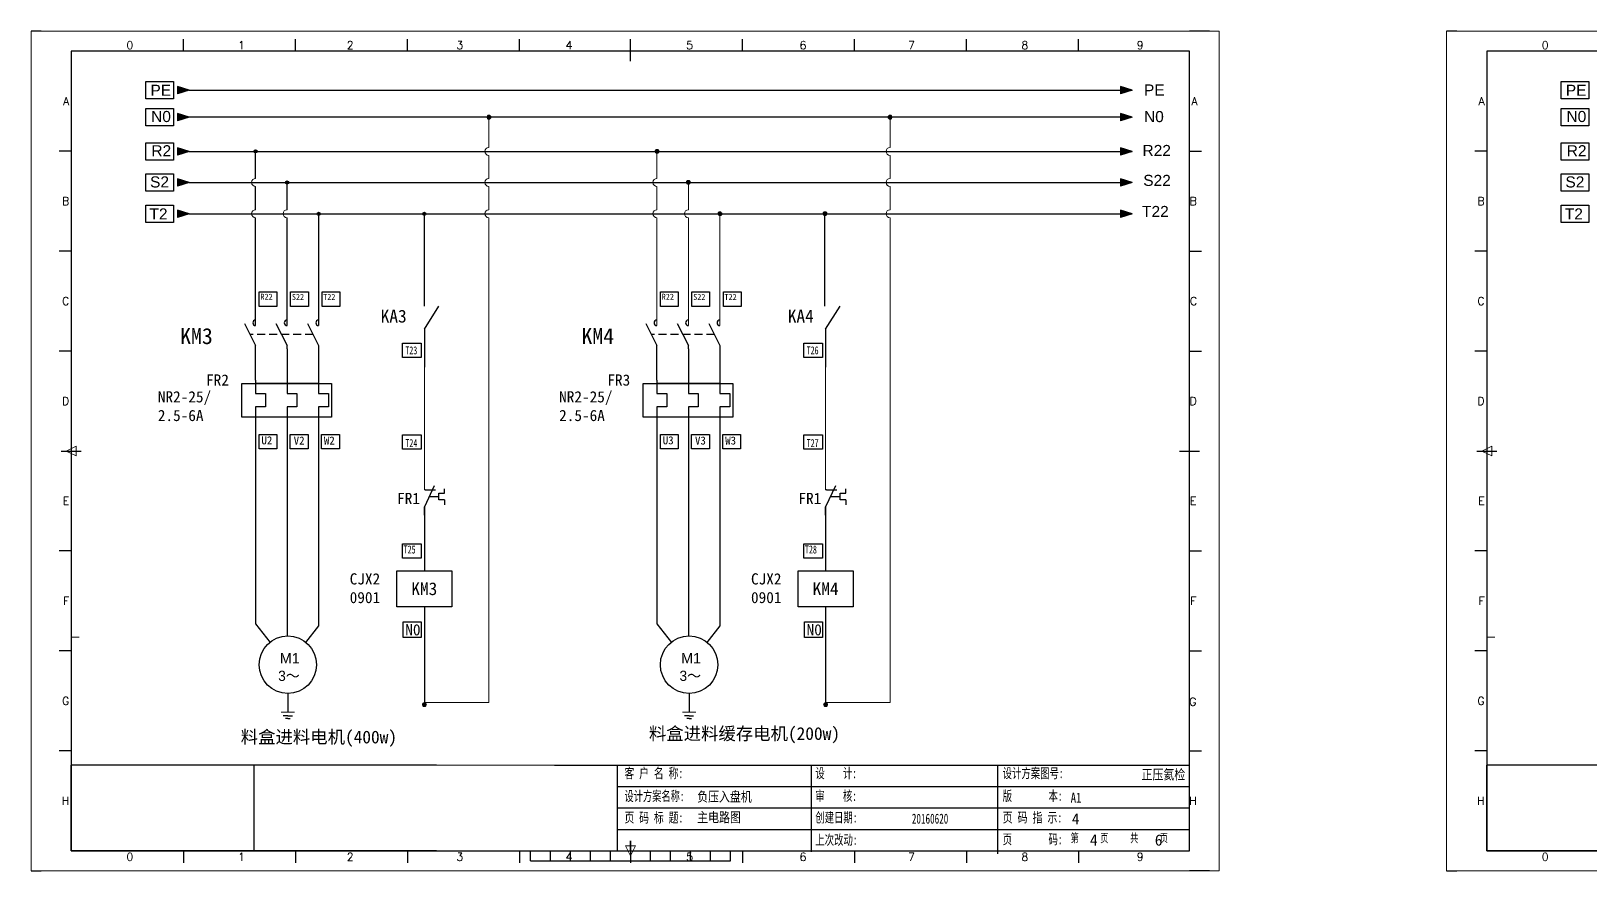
# Model space of a CAD drawing. Extents: x 2368 to 9674, y -1476 to 1321.
# Drawn here: x 3974.6 to 4364.5, y 229.6 to 439.6 of the extents above; entities that cross this region are included whole.
import ezdxf
from ezdxf.enums import TextEntityAlignment as Align

# ---------------------------------------------------------------- set-up
doc = ezdxf.new("R2010")
doc.units = 0
doc.header["$MEASUREMENT"] = 0
doc.linetypes.add('ACISOWELD', pattern=[3, 2, -1])
for name, color, linetype in [('AE_BOR', 1, 'Continuous'), ('MISC', 2, 'Continuous'), ('SYMS', 7, 'Continuous')]:
    doc.layers.add(name, color=color, linetype=linetype)
doc.styles.add('Standard0.67', font='', dxfattribs={"width": 0.67})
doc.styles.add('Standard_0.8', font='', dxfattribs={"width": 0.8})
doc.styles.add('WD', font='romans.shx', dxfattribs={"bigfont": 'gbcbig.shx'})
doc.styles.add('样式 0', font='')
doc.styles.add('样式 2', font='')
doc.styles.add('样式 8', font='arial.ttf')
doc.styles.get('Standard0.67').set_extended_font_data('FangSong_GB2312')
doc.styles.get('Standard_0.8').set_extended_font_data('FangSong_GB2312')
doc.styles.get('样式 0').set_extended_font_data('KaiTi_GB2312')
doc.styles.get('样式 2').set_extended_font_data('NSimSun')

# ---------------------------------------------------------------- blocks, each defined once
blk = doc.blocks.new('gb_a2_a')
for p, q in [((584, 410), (25, 410)), ((25, 410), (25, 10)), ((584, 10), (584, 410)), ((25, 10), (584, 10))]:
    blk.add_line(p, q)
at = {"lineweight": 9, "ltscale": 0.1}
blk.add_line((25, 116.86), (29, 116.86), dxfattribs=at)
at = {"layer": 'AE_BOR', "lineweight": 30}
for p, q in [((10, 420), (4.93, 420)), ((594, 420), (584, 420)), ((4.93, 0), (10, 0)), ((594, 0), (584, 0))]:
    blk.add_line(p, q, dxfattribs=at)
at = {"layer": 'AE_BOR', "color": 1, "lineweight": 15}
for p, q in [((4.93, 420), (598.93, 420)), ((4.93, 0), (4.93, 420)), ((598.93, 420), (598.93, 0)), ((22.5, 210), (27.5, 212.5)), ((27.5, 212.5), (27.5, 207.5)), ((27.5, 207.5), (22.5, 210)), ((304.5, 7.5), (302, 12.5)), ((302, 12.5), (307, 12.5)), ((307, 12.5), (304.5, 7.5)), ((598.93, 0), (4.93, 0))]:
    blk.add_line(p, q, dxfattribs=at)
at = {"layer": 'AE_BOR'}
for p, q in [((81, 410), (81, 416)), ((137, 410), (137, 416)), ((193, 410), (193, 416)), ((249, 410), (249, 416)), ((304.5, 410), (304.5, 416)), ((360.5, 410), (360.5, 416)), ((416.5, 410), (416.5, 416)), ((472.5, 410), (472.5, 416)), ((528.5, 410), (528.5, 416)), ((25, 360), (19, 360)), ((584, 360), (590, 360)), ((25, 310), (19, 310)), ((584, 310), (590, 310)), ((25, 260), (19, 260)), ((584, 260), (590, 260)), ((25, 160), (19, 160)), ((584, 160), (590, 160)), ((25, 110), (19, 110)), ((584, 110), (590, 110)), ((25, 60), (19, 60)), ((584, 60), (590, 60)), ((81, 10), (81, 4)), ((137, 10), (137, 4)), ((193, 10), (193, 4)), ((249, 10), (249, 4)), ((304.5, 10), (304.5, 4)), ((360.5, 10), (360.5, 4)), ((416.5, 10), (416.5, 4)), ((472.5, 10), (472.5, 4)), ((528.5, 10), (528.5, 4))]:
    blk.add_line(p, q, dxfattribs=at)
at = {"layer": 'AE_BOR', "color": 2, "lineweight": 30}
for p, q in [((304.5, 405), (304.5, 415)), ((20, 210), (30, 210)), ((579, 210), (589, 210)), ((254.5, 5), (254.5, 10)), ((264.5, 5), (264.5, 10)), ((274.5, 5), (274.5, 10)), ((284.5, 5), (284.5, 10)), ((294.5, 5), (294.5, 10)), ((304.5, 10), (304.5, 15)), ((304.5, 15), (304.5, 5)), ((304.5, 10), (304.5, 5)), ((314.5, 5), (314.5, 10)), ((324.5, 5), (324.5, 10)), ((334.5, 5), (334.5, 10)), ((344.5, 5), (344.5, 10)), ((354.5, 5), (354.5, 10)), ((254.5, 5), (354.5, 5))]:
    blk.add_line(p, q, dxfattribs=at)
at = {"layer": 'AE_BOR', "style": 'WD'}
for s, p in [('0', (54.27, 411)), ('1', (110.12, 411)), ('2', (164.42, 411)), ('3', (219.22, 411)), ('4', (273.82, 411)), ('5', (334.12, 411)), ('6', (390.81, 411)), ('7', (445.01, 411)), ('8', (501.67, 411)), ('9', (559.4, 411)), ('0', (54.27, 5)), ('1', (110.12, 5)), ('2', (164.42, 5)), ('3', (219.22, 5)), ('4', (273.82, 5)), ('5', (334.12, 5)), ('6', (390.81, 5)), ('7', (445.01, 5)), ('8', (501.67, 5)), ('9', (559.4, 5))]:
    blk.add_text(s, height=4, dxfattribs=at).set_placement(p, align=Align.CENTER)
for s, p in [('A', (24, 385)), ('A', (588.05, 385)), ('B', (24, 335)), ('B', (587.67, 335)), ('C', (24, 285)), ('C', (587.86, 285)), ('D', (24, 235)), ('D', (587.67, 235)), ('E', (24, 185)), ('E', (587.48, 185)), ('F', (24, 135)), ('F', (587.48, 135)), ('F', (587.48, 135)), ('G', (24, 85)), ('G', (587.48, 84.56)), ('H', (24, 35)), ('H', (587.67, 35))]:
    blk.add_text(s, height=4, dxfattribs=at).set_placement(p, align=Align.MIDDLE_RIGHT)
blk = doc.blocks.new('WDDOT')
blk.add_hatch(color=256).paths.add_polyline_path([(0.5, 0, 1), (-0.5, 0, 1)])
blk.add_circle((0, 0), 0.5)

msp = doc.modelspace()

# ---------------------------------------------------------------- hatches: boundary and pattern name
for points in [[(4014.1086, 418.11617), (4011.19023, 419.05143), (4011.19023, 417.18092)], [(4249.81242, 418.12024), (4246.89405, 419.05549), (4246.89405, 417.18499)], [(4014.1086, 409.55044), (4011.19023, 410.48569), (4011.19023, 408.61519)], [(4249.81242, 409.55451), (4246.89405, 410.48976), (4246.89405, 408.61926)], [(4014.1086, 401.79255), (4011.19023, 402.7278), (4011.19023, 400.8573)], [(4249.81242, 401.75826), (4246.89405, 402.69351), (4246.89405, 400.82301)], [(4014.1086, 393.95794), (4011.19023, 394.89319), (4011.19023, 393.02269)], [(4249.81242, 393.96201), (4246.89405, 394.89726), (4246.89405, 393.02676)]]:
    msp.add_hatch(color=256).paths.add_polyline_path(points)
at = {"lineweight": 0}
h = msp.add_hatch(color=256, dxfattribs=at)
edge = h.paths.add_edge_path()
edge.add_arc((4089.03038, 418.12024), 0.5, 0, 360)
h = msp.add_hatch(color=256, dxfattribs=at)
edge = h.paths.add_edge_path()
edge.add_arc((4189.351, 418.12024), 0.5, 0, 360)
h = msp.add_hatch(color=256)
edge = h.paths.add_edge_path()
edge.add_arc((4030.72205, 409.58684), 0.39323, 0, 360)
h = msp.add_hatch(color=256, dxfattribs=at)
edge = h.paths.add_edge_path()
edge.add_arc((4131.04344, 409.55451), 0.5, 0, 360)
h = msp.add_hatch(color=256)
edge = h.paths.add_edge_path()
edge.add_arc((4038.59689, 401.78663), 0.39323, 0, 360)
h = msp.add_hatch(color=256, dxfattribs=at)
edge = h.paths.add_edge_path()
edge.add_arc((4138.91844, 401.79255), 0.5, 0, 360)
h = msp.add_hatch(color=256)
edge = h.paths.add_edge_path()
edge.add_arc((4046.47074, 393.93983), 0.39323, 0, 360)
h = msp.add_hatch(color=256)
edge = h.paths.add_edge_path()
edge.add_arc((4072.90853, 393.92893), 0.39323, 0, 360)
h = msp.add_hatch(color=256, dxfattribs=at)
edge = h.paths.add_edge_path()
edge.add_arc((4146.79197, 393.95794), 0.5, 0, 360)
h = msp.add_hatch(color=256, dxfattribs=at)
edge = h.paths.add_edge_path()
edge.add_arc((4173.06179, 393.95794), 0.5, 0, 360)
h = msp.add_hatch(color=256, dxfattribs=at)
edge = h.paths.add_edge_path()
edge.add_arc((4072.90853, 271.21096), 0.5, 0, 360)
h = msp.add_hatch(color=256, dxfattribs=at)
edge = h.paths.add_edge_path()
edge.add_arc((4173.22915, 271.21096), 0.5, 0, 360)
at = {"layer": 'MISC'}
for points in [[(4014.1086, 424.88077), (4011.19023, 425.81602), (4011.19023, 423.94552)], [(4249.81242, 424.88484), (4246.89405, 425.82009), (4246.89405, 423.94959)]]:
    msp.add_hatch(color=256, dxfattribs=at).paths.add_polyline_path(points)

# ---------------------------------------------------------------- linework, layer by layer
for p, q in [((4014.1086, 418.11617), (4011.19023, 419.05143)), ((4011.19023, 419.05143), (4011.19023, 417.18092)), ((4014.1086, 418.11617), (4011.19023, 417.18092)), ((4249.81242, 418.12024), (4246.89405, 419.05549)), ((4246.89405, 419.05549), (4246.89405, 417.18499)), ((4249.81242, 418.12024), (4246.89405, 417.18499)), ((4014.1086, 409.55044), (4011.19023, 410.48569)), ((4011.19023, 410.48569), (4011.19023, 408.61519)), ((4014.1086, 409.55044), (4011.19023, 408.61519)), ((4014.0959, 409.55451), (4249.81242, 409.55451)), ((4014.1086, 409.55451), (4031.02, 409.55451)), ((4249.81242, 409.55451), (4246.89405, 410.48976)), ((4246.89405, 410.48976), (4246.89405, 408.61926)), ((4249.81242, 409.55451), (4246.89405, 408.61926)), ((4014.1086, 401.79255), (4011.19023, 402.7278)), ((4011.19023, 402.7278), (4011.19023, 400.8573)), ((4014.1086, 401.79255), (4011.19023, 400.8573)), ((4014.1086, 401.79255), (4031.02704, 401.79255)), ((4014.1086, 401.79255), (4249.70541, 401.79255)), ((4249.81242, 401.75826), (4246.89405, 402.69351)), ((4246.89405, 402.69351), (4246.89405, 400.82301)), ((4249.81242, 401.75826), (4246.89405, 400.82301)), ((4014.1086, 393.95794), (4011.19023, 394.89319)), ((4011.19023, 394.89319), (4011.19023, 393.02269)), ((4014.1086, 393.95794), (4011.19023, 393.02269)), ((4014.1086, 393.95794), (4031.02738, 393.95794)), ((4014.1086, 393.95794), (4249.79972, 393.95794)), ((4249.81242, 393.96201), (4246.89405, 394.89726)), ((4246.89405, 394.89726), (4246.89405, 393.02676)), ((4249.81242, 393.96201), (4246.89405, 393.02676)), ((4072.90853, 365.13689), (4076.56404, 370.80957)), ((4173.22915, 365.13689), (4176.88466, 370.80957)), ((4027.94436, 366.52144), (4030.72205, 361.01307)), ((4035.81936, 366.52144), (4038.59705, 361.01307)), ((4043.69436, 366.52144), (4046.47205, 361.01307)), ((4128.26497, 366.52144), (4131.04267, 361.01307)), ((4136.13997, 366.52144), (4138.91767, 361.01307)), ((4144.01497, 366.52144), (4146.79267, 361.01307)), ((4030.72214, 348.98315), (4033.17487, 348.98315)), ((4033.17487, 348.98315), (4033.17487, 345.68121)), ((4038.59714, 348.9831), (4041.04947, 348.9831)), ((4041.04947, 348.9831), (4041.04947, 345.68116)), ((4046.47101, 348.98268), (4048.92407, 348.98268)), ((4048.92407, 348.98268), (4048.92407, 345.68073)), ((4131.04276, 348.98315), (4133.49548, 348.98315)), ((4133.49548, 348.98315), (4133.49548, 345.68121)), ((4138.91776, 348.9831), (4141.37009, 348.9831)), ((4141.37009, 348.9831), (4141.37009, 345.68116)), ((4146.79163, 348.98268), (4149.24469, 348.98268)), ((4149.24469, 348.98268), (4149.24469, 345.68073)), ((4033.17487, 345.68121), (4030.72223, 345.68121)), ((4041.04947, 345.68116), (4038.59723, 345.68116)), ((4048.92407, 345.68073), (4046.47103, 345.68073)), ((4133.49548, 345.68121), (4131.04285, 345.68121)), ((4141.37009, 345.68116), (4138.91785, 345.68116)), ((4149.24469, 345.68073), (4146.79165, 345.68073)), ((4075.36369, 325.88467), (4072.90853, 320.62985)), ((4073.14236, 324.92672), (4075.72844, 324.92672)), ((4076.50437, 322.43177), (4076.50437, 324.08274)), ((4076.50437, 324.08274), (4077.94524, 324.08274)), ((4175.68431, 325.88467), (4173.22915, 320.62985)), ((4173.46298, 324.92672), (4176.04906, 324.92672)), ((4176.82499, 322.43177), (4176.82499, 324.08274)), ((4176.82499, 324.08274), (4178.26586, 324.08274)), ((4072.90853, 320.62985), (4072.90853, 309.63244)), ((4072.90853, 320.62985), (4072.90853, 316.22042)), ((4072.90853, 320.01257), (4072.90853, 304.63229)), ((4077.97364, 322.43177), (4076.50437, 322.43177)), ((4077.97364, 321.16234), (4077.97364, 321.1722)), ((4173.22915, 320.62985), (4173.22915, 309.63244)), ((4173.22915, 320.62985), (4173.22915, 316.22042)), ((4173.22915, 320.01257), (4173.22915, 304.63229)), ((4178.29426, 322.43177), (4176.82499, 322.43177)), ((4178.29426, 321.16234), (4178.29426, 321.1722)), ((4072.90853, 295.63219), (4072.90853, 271.21096)), ((4173.22915, 295.63219), (4173.22915, 271.21096)), ((4038.78159, 273.99243), (4038.78159, 269.29331)), ((4139.1022, 273.99243), (4139.1022, 269.29331)), ((4038.78159, 268.42071), (4037.65579, 268.42071)), ((4038.78159, 267.72641), (4038.2074, 267.72641)), ((4038.78159, 268.42071), (4039.90738, 268.42071)), ((4038.78159, 267.72641), (4039.35577, 267.72641)), ((4139.1022, 268.42071), (4137.9764, 268.42071)), ((4139.1022, 267.72641), (4138.52802, 267.72641)), ((4139.1022, 268.42071), (4140.228, 268.42071)), ((4139.1022, 267.72641), (4139.67639, 267.72641)), ((4121.12458, 250.70992), (4165.37612, 250.70992)), ((4165.37612, 250.70992), (4234.16171, 250.70992)), ((4234.16171, 250.70992), (4264.15954, 250.70992)), ((4121.12458, 245.3484), (4165.37612, 245.3484)), ((4165.37612, 245.3484), (4234.16171, 245.3484)), ((4234.16171, 245.3484), (4264.15954, 245.3484)), ((4121.12458, 239.98688), (4165.37612, 239.98688)), ((4165.37612, 239.98688), (4234.16171, 239.98688)), ((4105.42612, 234.62535), (4165.37612, 234.62535)), ((4105.42612, 234.62535), (4165.37612, 234.62535)), ((4165.37612, 234.62535), (4234.16171, 234.62535))]:
    msp.add_line(p, q)
at = {"color": 0}
for p, q in [((4249.81242, 418.12024), (4014.1086, 418.12024)), ((4030.72205, 402.79255), (4030.72205, 409.55451)), ((4038.59689, 394.95794), (4038.59689, 401.79255)), ((4030.72205, 394.95794), (4030.72205, 400.79255)), ((4030.31201, 256.07144), (4030.31201, 234.62535))]:
    msp.add_line(p, q, dxfattribs=at)
at = {"lineweight": 0}
for p, q in [((4089.03038, 410.55451), (4089.03038, 418.12024)), ((4189.351, 410.55451), (4189.351, 418.12024)), ((4131.04344, 402.79255), (4131.04344, 409.55451)), ((4089.03038, 402.79255), (4089.03038, 408.55451)), ((4189.351, 402.79255), (4189.351, 408.55451)), ((4138.91844, 394.95794), (4138.91844, 401.79255)), ((4089.03038, 394.95794), (4089.03038, 400.79255)), ((4131.04344, 394.95794), (4131.04344, 400.79255)), ((4189.351, 394.95794), (4189.351, 400.79255)), ((4146.79197, 365.98274), (4146.79197, 393.95794)), ((4089.03038, 271.71096), (4089.03038, 392.95794)), ((4131.04344, 365.98274), (4131.04344, 392.95794)), ((4138.91844, 365.98274), (4138.91844, 392.95794)), ((4189.351, 271.71096), (4189.351, 392.95794)), ((4038.78159, 269.29331), (4037.09159, 269.29331)), ((4038.78159, 269.29331), (4040.47159, 269.29331)), ((4072.90853, 271.71096), (4089.03038, 271.71096)), ((4139.1022, 269.29331), (4137.4122, 269.29331)), ((4139.1022, 269.29331), (4140.7922, 269.29331)), ((4173.22915, 271.71096), (4189.351, 271.71096))]:
    msp.add_line(p, q, dxfattribs=at)
at = {"color": 0, "ltscale": 2}
for p, q in [((4030.72205, 409.58684), (4030.32882, 409.58684)), ((4038.59689, 401.78663), (4038.20366, 401.78663)), ((4046.47074, 393.93983), (4046.07751, 393.93983)), ((4046.47073, 393.95794), (4046.47089, 365.98274)), ((4072.90853, 370.80957), (4072.90853, 393.96364)), ((4173.06179, 370.80957), (4173.06179, 393.96364)), ((4030.72205, 365.98274), (4030.72205, 392.95794)), ((4038.59689, 365.98274), (4038.59689, 392.95794)), ((4072.90853, 365.13689), (4072.90853, 355.59166)), ((4173.22915, 365.13689), (4173.22915, 355.59166)), ((4030.72205, 360.5031), (4030.72205, 361.01307)), ((4030.72205, 352.31545), (4030.72205, 360.5031)), ((4038.59684, 360.19136), (4038.59714, 348.9831)), ((4038.59689, 360.5031), (4038.59689, 361.01338)), ((4038.59689, 360.18399), (4038.59689, 360.5031)), ((4046.47092, 361.01532), (4046.47092, 360.5031)), ((4046.47095, 360.5031), (4046.47101, 348.98268)), ((4131.04267, 360.5031), (4131.04267, 361.01307)), ((4131.04267, 352.31545), (4131.04267, 360.5031)), ((4138.91746, 360.19136), (4138.91776, 348.9831)), ((4138.91751, 360.5031), (4138.91751, 361.01338)), ((4138.91751, 360.18399), (4138.91751, 360.5031)), ((4146.79154, 361.01532), (4146.79154, 360.5031)), ((4146.79156, 360.5031), (4146.79163, 348.98268)), ((4030.72205, 352.31545), (4030.72214, 348.98315)), ((4046.47173, 351.50832), (4030.72252, 351.50842)), ((4131.04267, 352.31545), (4131.04276, 348.98315)), ((4146.79235, 351.50832), (4131.04314, 351.50842)), ((4030.72223, 345.68121), (4030.72268, 328.9336)), ((4038.59723, 345.68116), (4038.59768, 328.9336)), ((4046.47103, 345.68073), (4046.47113, 328.9336)), ((4131.04285, 345.68121), (4131.0433, 328.9336)), ((4138.91785, 345.68116), (4138.9183, 328.9336)), ((4146.79165, 345.68073), (4146.79174, 328.9336)), ((4030.72308, 328.93365), (4030.72308, 311.37445)), ((4038.59768, 328.9336), (4038.59768, 311.37445)), ((4046.47229, 328.93317), (4046.47229, 311.37445)), ((4131.0437, 328.93365), (4131.0437, 311.37445)), ((4138.9183, 328.9336), (4138.9183, 311.37445)), ((4146.7929, 328.93317), (4146.7929, 311.37445)), ((4073.14236, 324.92672), (4072.90853, 324.92672)), ((4173.46298, 324.92672), (4173.22915, 324.92672)), ((4072.90853, 320.62985), (4072.90853, 320.01257)), ((4072.90853, 318.59403), (4072.90853, 320.62985)), ((4074.13611, 323.25726), (4076.50437, 323.25726)), ((4173.22915, 320.62985), (4173.22915, 320.01257)), ((4173.22915, 318.59403), (4173.22915, 320.62985)), ((4174.45673, 323.25726), (4176.82499, 323.25726)), ((4030.72308, 311.37445), (4030.72308, 291.38923)), ((4038.59768, 311.37445), (4038.59768, 288.35672)), ((4046.47229, 311.37445), (4046.47229, 290.91759)), ((4131.0437, 311.37445), (4131.0437, 291.38923)), ((4138.9183, 311.37445), (4138.9183, 288.35672)), ((4146.7929, 311.37445), (4146.7929, 290.91759)), ((3984.65954, 234.62535), (3984.65954, 256.07144)), ((4075.96448, 256.07144), (3984.65954, 256.07144)), ((4105.42612, 256.07144), (4264.15954, 256.07144)), ((4121.12458, 256.07144), (4121.12458, 234.62535)), ((4169.69045, 234.36091), (4169.69045, 256.07144)), ((4216.27063, 233.86745), (4216.27063, 256.07144)), ((4264.15954, 234.62535), (4264.15954, 256.07144)), ((4338.47317, 234.62535), (4338.47317, 256.07144)), ((4429.77811, 256.07144), (4338.47317, 256.07144)), ((4234.16171, 239.98688), (4264.15954, 239.98688)), ((4075.96448, 234.62535), (3984.65954, 234.62535)), ((4234.16171, 234.62535), (4264.15954, 234.62535)), ((4429.77811, 234.62535), (4338.47317, 234.62535))]:
    msp.add_line(p, q, dxfattribs=at)
at = {"linetype": 'ACISOWELD'}
for p, q in [((4045.08321, 363.76725), (4029.33321, 363.76725)), ((4145.40382, 363.76725), (4129.65382, 363.76725))]:
    msp.add_line(p, q, dxfattribs=at)
at = {"linetype": 'Continuous', "lineweight": 0}
for p, q in [((4072.90853, 355.59166), (4072.90853, 349.47499)), ((4173.22915, 355.59166), (4173.22915, 324.92672)), ((4072.90853, 349.47499), (4072.90853, 324.92672))]:
    msp.add_line(p, q, dxfattribs=at)
at = {"ltscale": 2}
for p, q in [((4077.944, 324.08274), (4077.94372, 325.1787)), ((4178.26462, 324.08274), (4178.26434, 325.1787)), ((4077.97364, 322.43177), (4077.97364, 321.1722)), ((4178.29426, 322.43177), (4178.29426, 321.1722)), ((4030.72308, 291.38923), (4034.36895, 286.69972)), ((4046.47229, 290.91759), (4043.19503, 286.69554)), ((4131.0437, 291.38923), (4134.68956, 286.69972)), ((4146.7929, 290.91759), (4143.51565, 286.69554)), ((4044.51975, 288.35921), (4044.51975, 288.35909)), ((4144.84036, 288.35921), (4144.84036, 288.35909))]:
    msp.add_line(p, q, dxfattribs=at)
at = {"lineweight": 9, "ltscale": 0.1}
for p, q in [((4075.96448, 256.07144), (4105.42612, 256.07144)), ((4164.92473, 256.05172), (4194.38637, 256.05172)), ((4075.96448, 234.62535), (4105.42612, 234.62535)), ((4104.06877, 234.62535), (4104.06877, 234.62535)), ((4104.06877, 234.62535), (4104.06877, 234.62535))]:
    msp.add_line(p, q, dxfattribs=at)
at = {"color": 1, "lineweight": -3}
for points in [[(4003.24279, 427.06113), (4010.18367, 427.06113), (4010.18367, 422.70855), (4003.24279, 422.70855)], [(4357.05642, 427.06113), (4363.99729, 427.06113), (4363.99729, 422.70855), (4357.05642, 422.70855)], [(4003.24279, 420.29247), (4010.18367, 420.29247), (4010.18367, 415.93988), (4003.24279, 415.93988)], [(4357.05642, 420.29247), (4363.99729, 420.29247), (4363.99729, 415.93988), (4357.05642, 415.93988)], [(4003.24279, 411.72673), (4010.18367, 411.72673), (4010.18367, 407.37415), (4003.24279, 407.37415)], [(4357.05642, 411.72673), (4363.99729, 411.72673), (4363.99729, 407.37415), (4357.05642, 407.37415)], [(4003.24279, 403.93048), (4010.18367, 403.93048), (4010.18367, 399.5779), (4003.24279, 399.5779)], [(4357.05642, 403.93048), (4363.99729, 403.93048), (4363.99729, 399.5779), (4357.05642, 399.5779)], [(4003.24279, 396.13423), (4010.18367, 396.13423), (4010.18367, 391.78165), (4003.24279, 391.78165)], [(4357.05642, 396.13423), (4363.99729, 396.13423), (4363.99729, 391.78165), (4357.05642, 391.78165)]]:
    msp.add_lwpolyline(points, close=True, dxfattribs=at)
at = {"color": 1, "ltscale": 2}
for points in [[(4031.58474, 374.40212), (4036.0456, 374.40212), (4036.0456, 370.80632), (4031.58474, 370.80632)], [(4039.44987, 374.40212), (4043.91074, 374.40212), (4043.91074, 370.80632), (4039.44987, 370.80632)], [(4047.35875, 374.40212), (4051.81962, 374.40212), (4051.81962, 370.80632), (4047.35875, 370.80632)], [(4131.90535, 374.40212), (4136.36622, 374.40212), (4136.36622, 370.80632), (4131.90535, 370.80632)], [(4139.77049, 374.40212), (4144.23136, 374.40212), (4144.23136, 370.80632), (4139.77049, 370.80632)], [(4147.67937, 374.40212), (4152.14023, 374.40212), (4152.14023, 370.80632), (4147.67937, 370.80632)], [(4067.43313, 361.61468), (4072.10853, 361.61468), (4072.10853, 358.04264), (4067.43313, 358.04264)], [(4167.75375, 361.61468), (4172.42915, 361.61468), (4172.42915, 358.04264), (4167.75375, 358.04264)], [(4031.58342, 338.73705), (4036.04429, 338.73705), (4036.04429, 335.14125), (4031.58342, 335.14125)], [(4039.39037, 338.73705), (4043.85124, 338.73705), (4043.85124, 335.14125), (4039.39037, 335.14125)], [(4047.19797, 338.73705), (4051.65883, 338.73705), (4051.65883, 335.14125), (4047.19797, 335.14125)], [(4067.43313, 338.65181), (4072.10853, 338.65181), (4072.10853, 335.07977), (4067.43313, 335.07977)], [(4131.90404, 338.73705), (4136.3649, 338.73705), (4136.3649, 335.14125), (4131.90404, 335.14125)], [(4139.71099, 338.73705), (4144.17186, 338.73705), (4144.17186, 335.14125), (4139.71099, 335.14125)], [(4147.51858, 338.73705), (4151.97945, 338.73705), (4151.97945, 335.14125), (4147.51858, 335.14125)], [(4167.75375, 338.65181), (4172.42915, 338.65181), (4172.42915, 335.07977), (4167.75375, 335.07977)], [(4067.43313, 311.41551), (4072.10853, 311.41551), (4072.10853, 307.84347), (4067.43313, 307.84347)], [(4167.75375, 311.41551), (4172.42915, 311.41551), (4172.42915, 307.84347), (4167.75375, 307.84347)], [(4067.64495, 291.89747), (4072.10853, 291.89747), (4072.10853, 288.01136), (4067.64495, 288.01136)], [(4167.96556, 291.89747), (4172.42915, 291.89747), (4172.42915, 288.01136), (4167.96556, 288.01136)]]:
    msp.add_lwpolyline(points, close=True, dxfattribs=at)
at = {"color": 0, "ltscale": 2}
for points in [[(4027.27992, 351.50837), (4049.67381, 351.50837), (4049.67381, 343.12455), (4027.27992, 343.12455)], [(4127.60054, 351.50837), (4149.99443, 351.50837), (4149.99443, 343.12455), (4127.60054, 343.12455)]]:
    msp.add_lwpolyline(points, close=True, dxfattribs=at)
for points in [[(4066.04319, 304.63229), (4079.77387, 304.63229), (4079.77387, 295.63219), (4066.04319, 295.63219)], [(4166.36381, 304.63229), (4180.09449, 304.63229), (4180.09449, 295.63219), (4166.36381, 295.63219)]]:
    msp.add_lwpolyline(points, close=True)
at = {"lineweight": 0}
for centre in [(4089.03038, 418.12024), (4189.351, 418.12024), (4131.04344, 409.55451), (4138.91844, 401.79255), (4146.79197, 393.95794), (4173.06179, 393.95794), (4072.90853, 271.21096), (4173.22915, 271.21096)]:
    msp.add_circle(centre, 0.5, dxfattribs=at)
for centre, radius in [((4030.72205, 409.58684), 0.39323), ((4038.59689, 401.78663), 0.39323), ((4046.47074, 393.93983), 0.39323), ((4072.90853, 393.92893), 0.39323), ((4038.78159, 281.17576), 7.18332), ((4139.1022, 281.17576), 7.18332)]:
    msp.add_circle(centre, radius)
for centre in [(4089.03038, 409.55451), (4189.351, 409.55451), (4030.72205, 401.79255), (4089.03038, 401.79255), (4131.04344, 401.79255), (4189.351, 401.79255), (4030.72205, 393.95794), (4038.59689, 393.95794), (4089.03038, 393.95794), (4131.04344, 393.95794), (4138.91844, 393.95794), (4189.351, 393.95794)]:
    msp.add_arc(centre, 1, 90, 270, dxfattribs=at)
for centre in [(4030.72282, 366.68619), (4038.59782, 366.68619), (4046.47135, 366.68619), (4131.04344, 366.68619), (4138.91844, 366.68619), (4146.79197, 366.68619)]:
    msp.add_arc(centre, 0.70345, 90, 270)
at = {"layer": 'MISC'}
for p, q in [((4014.1086, 424.88077), (4011.19023, 425.81602)), ((4011.19023, 425.81602), (4011.19023, 423.94552)), ((4249.81242, 424.88484), (4246.89405, 425.82009)), ((4246.89405, 425.82009), (4246.89405, 423.94959)), ((4014.1086, 424.88077), (4011.19023, 423.94552)), ((4014.1086, 424.88484), (4249.81242, 424.88484)), ((4249.81242, 424.88484), (4246.89405, 423.94959))]:
    msp.add_line(p, q, dxfattribs=at)

# ---------------------------------------------------------------- block references
at = {"xscale": 0.5, "yscale": 0.5, "zscale": 0.5}
for p in [(3972.15954, 229.62535), (4325.97317, 229.62535)]:
    msp.add_blockref('gb_a2_a', p, dxfattribs=at)
at = {"layer": 'SYMS', "lineweight": -3, "xscale": 0.5, "yscale": 0.5, "zscale": 0.5}
for p in [(4030.72205, 409.58684), (4038.59689, 401.78663), (4046.47074, 393.93983), (4072.90853, 393.92893)]:
    msp.add_blockref('WDDOT', p, dxfattribs=at)
at = {"layer": 'SYMS', "color": 0, "lineweight": -3, "xscale": 0.5, "yscale": 0.5, "zscale": 0.5}
msp.add_blockref('WDDOT', (4072.90853, 393.92893), dxfattribs=at)

# ---------------------------------------------------------------- texts
at = {"attachment_point": 1}
for s, insert, char_height, width, style in [('N0', (4004.60712, 419.67108), 2.772, 4.9666581, '样式 8'), ('N0', (4252.80739, 419.65294), 2.772, 4.9666581, '样式 8'), ('N0', (4358.42075, 419.67108), 2.772, 4.9666581, '样式 8'), ('R2', (4004.67021, 411.1082), 2.772, 4.9666581, '样式 8'), ('R22', (4252.43264, 411.17661), 2.772, 15.2742546, '样式 8'), ('R2', (4358.48384, 411.1082), 2.772, 4.9666581, '样式 8'), ('S2', (4004.34022, 403.30684), 2.772, 4.9666581, '样式 8'), ('S22', (4252.62357, 403.6924), 2.772, 19.4368658, '样式 8'), ('S2', (4358.15385, 403.30684), 2.772, 4.9666581, '样式 8'), ('T2', (4004.19081, 395.30055), 2.772, 4.9666581, '样式 8'), ('T22', (4252.31866, 395.91837), 2.772, 15.2742546, '样式 8'), ('T2', (4358.00444, 395.30055), 2.772, 4.9666581, '样式 8'), ('\\pi-0.08632;KA3', (4062.07679, 369.94867), 3.185, 7.1073496, '样式 0'), ('\\pi-0.08632;KA4', (4163.83706, 369.94867), 3.185, 7.1073496, '样式 0'), ('\\pi0.4554;KM3', (4069.18981, 301.77511), 3.185, 7.3162495, '样式 2'), ('\\pi0.4554;KM4', (4169.51042, 301.77511), 3.185, 7.3162495, '样式 2'), ('{\\C2;M1}', (4036.78124, 284.09231), 2.56, 8.7428007, '样式 8'), ('{\\C2;M1}', (4137.10186, 284.09231), 2.56, 8.7428007, '样式 8'), ('{\\fAIGDT|b0|i0|c2|p2;\\C2;3\\fSimSun|b0|i0|c134|p2;～}', (4036.36651, 279.68187), 2.56, 9.87863, '样式 8'), ('{\\fAIGDT|b0|i0|c2|p2;\\C2;3\\fSimSun|b0|i0|c134|p2;～}', (4136.68713, 279.68187), 2.56, 9.87863, '样式 8')]:
    msp.add_mtext(s, dxfattribs=dict(at, insert=insert, char_height=char_height, width=width, style=style))
at = {"lineweight": 0, "char_height": 3.185, "width": 57.113039, "attachment_point": 1}
for s, insert in [('{\\fSimSun|b0|i0|c134|p2;料盒进料电机(400w)}', (4027.00675, 264.68836)), ('{\\fSimSun|b0|i0|c134|p2;料盒进料缓存电机(200w)}', (4129.04935, 265.55166))]:
    msp.add_mtext(s, dxfattribs=dict(at, insert=insert))
at = {"color": 0, "ltscale": 2, "char_height": 2.5, "attachment_point": 1}
for s, insert, width, style in [('{\\fSimSun|b0|i0|c134|p2;\\W0.72;客 户 名 称:}', (4122.92809, 255.30305), 16.2476781, 'Standard0.67'), ('{\\fSimSun|b0|i0|c134|p2;设    计:}', (4170.6424, 255.30305), 12.0312135, 'Standard0.67'), ('{\\fSimSun|b0|i0|c134|p2;设计方案图号:}', (4217.47528, 255.30305), 15.1643965, 'Standard0.67'), ('{\\fSimSun|b0|i0|c134|p2;\\W0.66;设计方案名称:}', (4122.92809, 249.57443), 15.1234231, 'Standard0.67'), ('{\\fSimSun|b0|i0|c134|p2;审    核:}', (4170.6424, 249.62968), 12.0312135, 'Standard0.67'), ('{\\fSimSun|b0|i0|c134|p2;版        本:}', (4217.47528, 249.62968), 16.8497761, 'Standard0.67'), ('{\\fSimSun|b0|i0|c134|p2;A1}', (4234.47402, 249.18925), 33.907767, 'Standard_0.8'), ('{\\fSimSun|b0|i0|c134|p2;\\W0.72;页 码 标 题:}', (4122.92809, 244.20619), 15.1234231, 'Standard0.67'), ('{\\fSimSun|b0|i0|c134|p2;创建日期:}', (4170.6424, 244.22244), 12.0312135, 'Standard0.67'), ('{\\fSimSun|b0|i0|c134|p2;20160620}', (4194.77295, 243.92456), 12.0312135, 'Standard0.67'), ('{\\fSimSun|b0|i0|c134|p2;\\W0.73;页 码 指 示:}', (4217.47528, 244.22244), 16.1994502, 'Standard0.67'), ('{\\fSimSun|b0|i0|c134|p2;上次改动:}', (4170.6424, 238.63191), 12.0312135, 'Standard0.67'), ('{\\fSimSun|b0|i0|c134|p2;页        码:}', (4217.47528, 238.78172), 15.7257887, 'Standard0.67'), ('{\\Fromans,gbcbig|c134;第}    {\\Fromans,gbcbig|c134;页}    {\\Fromans,gbcbig|c134;共}    {\\Fromans,gbcbig|c134;页}', (4234.47189, 239.02717), 33.907767, 'Standard_0.8')]:
    msp.add_mtext(s, dxfattribs=dict(at, insert=insert, width=width, style=style))
at = {"layer": 'MISC', "char_height": 2.772, "width": 4.9666581, "attachment_point": 1, "style": '样式 8'}
for insert in [(4004.44298, 426.23567), (4252.80739, 426.30562), (4358.25661, 426.23567)]:
    msp.add_mtext('PE', dxfattribs=dict(at, insert=insert))
at = {"layer": 'MISC', "color": 0, "attachment_point": 1}
for s, insert, char_height, width, style in [('R22', (4031.92605, 373.96225), 1.5, 5.0168263, '样式 0'), ('S22', (4039.7922, 373.90928), 1.5, 5.0168263, '样式 0'), ('T22', (4047.61464, 373.91087), 1.5, 5.0168263, '样式 0'), ('R22', (4132.24667, 373.96225), 1.5, 5.0168263, '样式 0'), ('S22', (4140.11282, 373.90928), 1.5, 5.0168263, '样式 0'), ('T22', (4147.93526, 373.91087), 1.5, 5.0168263, '样式 0'), ('KM3', (4011.85861, 365.36894), 4, 5.0168263, '样式 0'), ('KM4', (4112.17922, 365.36894), 4, 5.0168263, '样式 0'), ('\\pi-0.4481;{\\W0.7;T23}', (4068.59367, 360.80263), 2, 3.3188227, '样式 0'), ('\\pi-0.4481;{\\W0.7;T26}', (4168.91429, 360.80263), 2, 3.3188227, '样式 0'), ('FR2', (4018.33602, 353.77951), 2.8, 5.0168263, '样式 0'), ('FR3', (4118.65663, 353.77951), 2.8, 5.0168263, '样式 0'), ('NR2-25/\\P2.5-6A', (4006.28407, 349.58295), 2.8, 20.467855, '样式 0'), ('NR2-25/\\P2.5-6A', (4106.60468, 349.58295), 2.8, 20.467855, '样式 0'), ('U2', (4032.18099, 338.29718), 2, 5.0168263, '样式 0'), ('V2', (4040.2452, 338.24421), 2, 5.0168263, '样式 0'), ('W2', (4047.79554, 338.2458), 2, 5.0168263, '样式 0'), ('\\pi-0.4147;{\\W0.7;T24}', (4068.57087, 337.60923), 2, 3.3188227, '样式 0'), ('U3', (4132.50161, 338.29718), 2, 5.0168263, '样式 0'), ('V3', (4140.56582, 338.24421), 2, 5.0168263, '样式 0'), ('W3', (4148.11615, 338.2458), 2, 5.0168263, '样式 0'), ('\\pi-0.4147;{\\W0.7;T27}', (4168.89148, 337.60923), 2, 3.3188227, '样式 0'), ('FR1', (4066.09885, 324.16115), 2.8, 5.0168263, '样式 0'), ('FR1', (4166.41946, 324.16115), 2.8, 5.0168263, '样式 0'), ('\\pi-0.3814;{\\W0.7;T25}', (4068.10385, 310.99481), 2, 3.3188227, '样式 0'), ('\\pi-0.3814;{\\W0.7;T28}', (4168.42446, 310.99481), 2, 3.3188227, '样式 0'), ('CJX2\\P0901', (4054.24418, 304.04129), 2.8, 7.9310995, '样式 0'), ('CJX2\\P0901', (4154.5648, 304.04129), 2.8, 7.9310995, '样式 0'), ('N0', (4068.14438, 291.31696), 2.8, 5.0168263, '样式 0'), ('N0', (4168.46499, 291.31696), 2.8, 5.0168263, '样式 0'), ('{\\fSimSun|b0|i0|c134|p2;正压氦检}', (4252.20212, 254.97741), 2.5, 24.1794102, 'Standard_0.8'), ('{\\fSimSun|b0|i0|c134|p2;负压入盘机}', (4141.11357, 249.43097), 2.5, 24.1794102, 'Standard_0.8'), ('{\\fSimSun|b0|i0|c134|p2;主电路图}', (4141.11357, 244.2614), 2.5, 24.1794102, 'Standard_0.8'), ('4', (4234.76756, 244.01167), 2.8, 3.0699683, '样式 0'), ('4', (4239.30548, 238.72207), 2.8, 3.0699683, '样式 0'), ('6', (4255.50986, 238.72207), 2.8, 3.0699683, '样式 0')]:
    msp.add_mtext(s, dxfattribs=dict(at, insert=insert, char_height=char_height, width=width, style=style))

doc.saveas('drawing.dxf')
